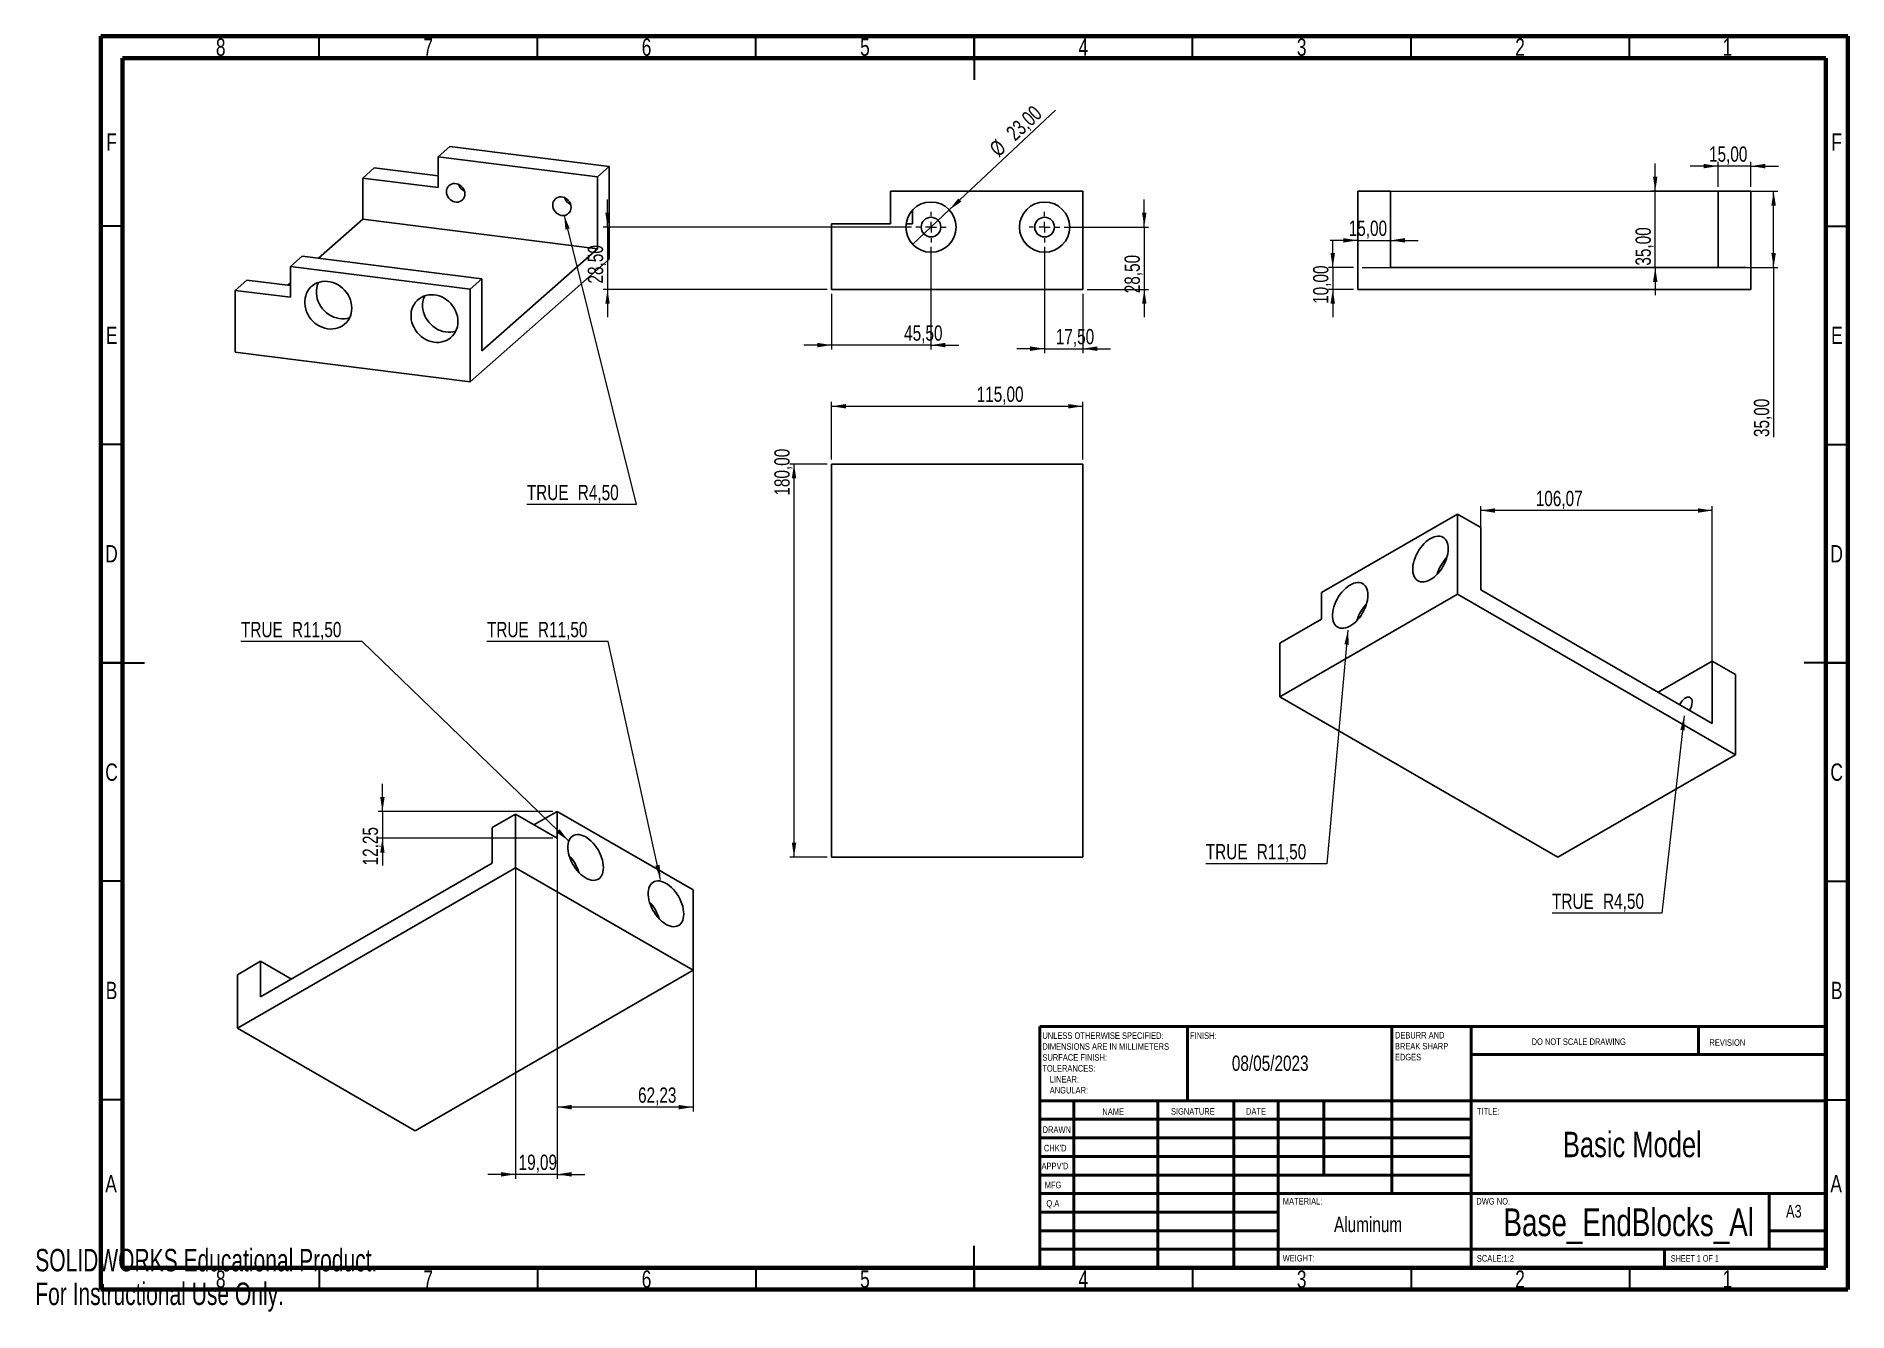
# Model space of a CAD drawing. Header units: millimetres. Extents: x 0 to 415, y 0 to 292.
import ezdxf

# ---------------------------------------------------------------- set-up
doc = ezdxf.new("R2010")
doc.units = ezdxf.units.MM
doc.styles.add('SLDTEXTSTYLE0', font='TXT', dxfattribs={"width": 0.75})
doc.styles.add('SLDTEXTSTYLE1', font='TXT', dxfattribs={"width": 0.686449})
doc.styles.add('SLDTEXTSTYLE2', font='TXT', dxfattribs={"width": 0.6875})
doc.styles.add('SLDTEXTSTYLE3', font='TXT', dxfattribs={"width": 0.7})
doc.dimstyles.new('SLDDIMSTYLE0', dxfattribs={"dimtxt": 3.5, "dimasz": 3.302, "dimexe": 0, "dimexo": 0.0625, "dimgap": 0.875, "dimtad": 0, "dimtih": 1, "dimtoh": 1, "dimlfac": 2, "dimrnd": 1e-09, "dimzin": 12, "dimdsep": 46, "dimtxsty": 'SLDTEXTSTYLE0', "dimsah": 1, "dimcen": 0, "dimadec": 0, "dimazin": 3, "dimtfac": 1, "dimtofl": 0, "dimtmove": 0, "dimatfit": 3, "dimfxl": 0, "dimfrac": 2, "dimtolj": 1, "dimtzin": 12, "dimarcsym": 0})
doc.dimstyles.new('SLDDIMSTYLE1', dxfattribs={"dimtxt": 3.5, "dimasz": 3.302, "dimexe": 0, "dimexo": 0.0625, "dimgap": 0.875, "dimtad": 1, "dimlfac": 2, "dimrnd": 1e-09, "dimzin": 12, "dimdsep": 46, "dimtxsty": 'SLDTEXTSTYLE0', "dimsah": 1, "dimcen": 0.09, "dimadec": 0, "dimazin": 3, "dimtfac": 1, "dimtmove": 0, "dimatfit": 0, "dimfxl": 0, "dimfrac": 2, "dimtolj": 1, "dimtzin": 12, "dimarcsym": 0})
doc.dimstyles.new('SLDDIMSTYLE2', dxfattribs={"dimtxt": 3.5, "dimasz": 3.302, "dimexe": 0, "dimexo": 0.0625, "dimgap": 0.875, "dimtad": 1, "dimlfac": 2, "dimrnd": 1e-09, "dimzin": 12, "dimdsep": 46, "dimtxsty": 'SLDTEXTSTYLE0', "dimblk1": 'NONE', "dimsah": 1, "dimcen": 0, "dimadec": 0, "dimazin": 3, "dimtfac": 1, "dimtmove": 0, "dimatfit": 3, "dimldrblk": 'NONE', "dimfxl": 0, "dimfrac": 2, "dimtolj": 1, "dimtzin": 12, "dimarcsym": 0})
doc.dimstyles.new('SLDDIMSTYLE3', dxfattribs={"dimtxt": 3.5, "dimasz": 3.302, "dimexe": 0, "dimexo": 0.0625, "dimgap": 0.875, "dimtad": 1, "dimlfac": 2, "dimrnd": 1e-09, "dimzin": 12, "dimdsep": 46, "dimtxsty": 'SLDTEXTSTYLE0', "dimsah": 1, "dimcen": 0.09, "dimadec": 0, "dimazin": 3, "dimtfac": 1, "dimtofl": 0, "dimtmove": 0, "dimatfit": 3, "dimfxl": 0, "dimfrac": 2, "dimtolj": 1, "dimtzin": 12, "dimarcsym": 0})

# ---------------------------------------------------------------- blocks, each defined once
blk = doc.blocks.new('_D')
at = {"color": 7, "linetype": 'Continuous', "lineweight": 0}
for p, q in [((121.1, 250.96), (137.58, 184.77)), ((137.58, 184.77), (112.55, 184.77))]:
    blk.add_line(p, q, dxfattribs=at)
at = {"color": 7, "linetype": 'Continuous', "lineweight": 18}
blk.add_solid([(121.1, 250.96), (121.38, 247.72), (122.37, 247.97)], dxfattribs=at)
at = {"color": 7, "linetype": 'Continuous', "lineweight": 18, "char_height": 3.5, "attachment_point": 1, "style": 'SLDTEXTSTYLE0'}
for s, insert in [('TRUE', (112.55, 189.28)), ('R4,50', (124.22, 189.28))]:
    blk.add_mtext(s, dxfattribs=dict(at, insert=insert))
blk = doc.blocks.new('_D_1')
at = {"color": 7, "linetype": 'Continuous', "lineweight": 0}
for p, q in [((205.09, 243.79), (205.09, 220.28)), ((182.34, 233.04), (182.34, 220.28)), ((182.34, 221.28), (175.99, 221.28)), ((205.09, 221.28), (182.34, 221.28)), ((205.09, 221.28), (211.44, 221.28))]:
    blk.add_line(p, q, dxfattribs=at)
at = {"color": 7, "linetype": 'Continuous', "lineweight": 18}
for points in [[(182.34, 221.28), (179.04, 221.79), (179.04, 220.77)], [(205.09, 221.28), (208.4, 220.77), (208.4, 221.79)]]:
    blk.add_solid(points, dxfattribs=at)
at = {"color": 7, "linetype": 'Continuous', "lineweight": 18, "insert": (198.94, 225.79), "char_height": 3.5, "attachment_point": 1, "style": 'SLDTEXTSTYLE0'}
blk.add_mtext('45,50', dxfattribs=at)
blk = doc.blocks.new('_D_2')
at = {"color": 7, "linetype": 'Continuous', "lineweight": 0}
for p, q in [((231.09, 243.79), (231.09, 219.46)), ((239.84, 233.04), (239.84, 219.46)), ((231.09, 220.46), (224.74, 220.46)), ((231.09, 220.46), (239.84, 220.46)), ((239.84, 220.46), (246.19, 220.46))]:
    blk.add_line(p, q, dxfattribs=at)
at = {"color": 7, "linetype": 'Continuous', "lineweight": 18}
for points in [[(231.09, 220.46), (227.79, 220.97), (227.79, 219.95)], [(239.84, 220.46), (243.15, 219.95), (243.15, 220.97)]]:
    blk.add_solid(points, dxfattribs=at)
at = {"color": 7, "linetype": 'Continuous', "lineweight": 18, "insert": (233.67, 224.97), "char_height": 3.5, "attachment_point": 1, "style": 'SLDTEXTSTYLE0'}
blk.add_mtext('17,50', dxfattribs=at)
blk = doc.blocks.new('_D_3')
at = {"color": 7, "linetype": 'Continuous', "lineweight": 0}
for p, q in [((131.03, 248.29), (131.03, 254.64)), ((200.59, 248.29), (130.03, 248.29)), ((131.03, 248.29), (131.03, 234.04)), ((181.34, 234.04), (130.03, 234.04)), ((131.03, 234.04), (131.03, 227.69))]:
    blk.add_line(p, q, dxfattribs=at)
at = {"color": 7, "linetype": 'Continuous', "lineweight": 18}
for points in [[(131.03, 248.29), (131.53, 251.59), (130.52, 251.59)], [(131.03, 234.04), (130.52, 230.74), (131.53, 230.74)]]:
    blk.add_solid(points, dxfattribs=at)
at = {"color": 7, "linetype": 'Continuous', "lineweight": 18, "insert": (126.51, 235.38), "char_height": 3.5, "attachment_point": 1, "rotation": 90, "style": 'SLDTEXTSTYLE0'}
blk.add_mtext('28,50', dxfattribs=at)
blk = doc.blocks.new('_D_4')
at = {"color": 7, "linetype": 'Continuous', "lineweight": 0}
for p, q in [((253.92, 248.29), (253.92, 254.64)), ((235.59, 248.29), (254.92, 248.29)), ((253.92, 248.29), (253.92, 234.04)), ((240.84, 234.04), (254.92, 234.04)), ((253.92, 234.04), (253.92, 227.69))]:
    blk.add_line(p, q, dxfattribs=at)
at = {"color": 7, "linetype": 'Continuous', "lineweight": 18}
for points in [[(253.92, 248.29), (254.43, 251.59), (253.42, 251.59)], [(253.92, 234.04), (253.42, 230.74), (254.43, 230.74)]]:
    blk.add_solid(points, dxfattribs=at)
at = {"color": 7, "linetype": 'Continuous', "lineweight": 18, "insert": (249.41, 233.15), "char_height": 3.5, "attachment_point": 1, "rotation": 90, "style": 'SLDTEXTSTYLE0'}
blk.add_mtext('28,50', dxfattribs=at)
blk = doc.blocks.new('_D_5')
at = {"color": 7, "linetype": 'Continuous', "lineweight": 0}
for q in [(233.57, 275.05), (200.9, 244.35)]:
    blk.add_line((209.28, 252.23), q, dxfattribs=at)
at = {"color": 7, "linetype": 'Continuous', "lineweight": 18}
blk.add_solid([(209.28, 252.23), (212.04, 254.12), (211.34, 254.86)], dxfattribs=at)
at = {"color": 7, "linetype": 'Continuous', "lineweight": 18, "char_height": 3.5, "attachment_point": 1, "rotation": 43.2283, "style": 'SLDTEXTSTYLE0'}
for s, insert in [('23,00', (221.97, 270.4)), ('%%c', (218.16, 266.75))]:
    blk.add_mtext(s, dxfattribs=dict(at, insert=insert))
blk = doc.blocks.new('_None')
blk = doc.blocks.new('SW_CENTERMARKSYMBOL_0')
at = {"color": 0, "linetype": 'Continuous', "lineweight": 18}
for p, q in [((-2.5, 0), (-3.5, 0)), ((0, 0), (-1.25, 0)), ((0, 2.5), (0, 3.5)), ((0, 0), (0, 1.25)), ((0, 0), (0, -1.25)), ((0, 0), (1.25, 0)), ((2.5, 0), (3.5, 0)), ((0, -2.5), (0, -3.5))]:
    blk.add_line(p, q, dxfattribs=at)
blk = doc.blocks.new('SW_CENTERMARKSYMBOL_1')
at = {"color": 0, "linetype": 'Continuous', "lineweight": 18}
for p, q in [((-2.5, 0), (-3.5, 0)), ((0, 0), (-1.25, 0)), ((0, 2.5), (0, 3.5)), ((0, 0), (0, 1.25)), ((0, 0), (0, -1.25)), ((0, 0), (1.25, 0)), ((2.5, 0), (3.5, 0)), ((0, -2.5), (0, -3.5))]:
    blk.add_line(p, q, dxfattribs=at)
blk = doc.blocks.new('_D_6')
at = {"color": 7, "linetype": 'Continuous', "lineweight": 0}
for p, q in [((181.34, 194.05), (172.73, 194.05)), ((173.73, 104.05), (173.73, 194.05)), ((181.34, 104.05), (172.73, 104.05))]:
    blk.add_line(p, q, dxfattribs=at)
at = {"color": 7, "linetype": 'Continuous', "lineweight": 18}
for points in [[(173.73, 194.05), (173.22, 190.74), (174.24, 190.74)], [(173.73, 104.05), (174.24, 107.35), (173.22, 107.35)]]:
    blk.add_solid(points, dxfattribs=at)
at = {"color": 7, "linetype": 'Continuous', "lineweight": 18, "insert": (169.22, 186.81), "char_height": 3.5, "attachment_point": 1, "rotation": 90, "style": 'SLDTEXTSTYLE0'}
blk.add_mtext('180,00', dxfattribs=at)
blk = doc.blocks.new('_D_7')
at = {"color": 7, "linetype": 'Continuous', "lineweight": 0}
for p, q in [((182.34, 195.05), (182.34, 208.27)), ((239.84, 195.05), (239.84, 208.27)), ((182.34, 207.27), (239.84, 207.27))]:
    blk.add_line(p, q, dxfattribs=at)
at = {"color": 7, "linetype": 'Continuous', "lineweight": 18}
for points in [[(182.34, 207.27), (185.65, 206.76), (185.65, 207.78)], [(239.84, 207.27), (236.54, 207.78), (236.54, 206.76)]]:
    blk.add_solid(points, dxfattribs=at)
at = {"color": 7, "linetype": 'Continuous', "lineweight": 18, "insert": (215.55, 211.78), "char_height": 3.5, "attachment_point": 1, "style": 'SLDTEXTSTYLE0'}
blk.add_mtext('115,00', dxfattribs=at)
blk = doc.blocks.new('_D_8')
at = {"color": 7, "linetype": 'Continuous', "lineweight": 0}
for p, q in [((370.92, 256.54), (370.92, 262.89)), ((391.8, 256.54), (369.92, 256.54)), ((370.92, 239.04), (370.92, 256.54)), ((391.8, 239.04), (369.92, 239.04)), ((370.92, 239.04), (370.92, 232.69))]:
    blk.add_line(p, q, dxfattribs=at)
at = {"color": 7, "linetype": 'Continuous', "lineweight": 18}
for points in [[(370.92, 256.54), (371.42, 259.84), (370.41, 259.84)], [(370.92, 239.04), (370.41, 235.74), (371.42, 235.74)]]:
    blk.add_solid(points, dxfattribs=at)
at = {"color": 7, "linetype": 'Continuous', "lineweight": 18, "insert": (366.4, 239.47), "char_height": 3.5, "attachment_point": 1, "rotation": 90, "style": 'SLDTEXTSTYLE0'}
blk.add_mtext('35,00', dxfattribs=at)
blk = doc.blocks.new('_D_9')
at = {"color": 7, "linetype": 'Continuous', "lineweight": 0}
for p, q in [((385.3, 262.26), (378.95, 262.26)), ((385.3, 257.54), (385.3, 263.26)), ((392.8, 262.26), (385.3, 262.26)), ((392.8, 257.54), (392.8, 263.26)), ((392.8, 262.26), (399.15, 262.26))]:
    blk.add_line(p, q, dxfattribs=at)
at = {"color": 7, "linetype": 'Continuous', "lineweight": 18}
for points in [[(385.3, 262.26), (382, 262.77), (382, 261.75)], [(392.8, 262.26), (396.1, 261.75), (396.1, 262.77)]]:
    blk.add_solid(points, dxfattribs=at)
at = {"color": 7, "linetype": 'Continuous', "lineweight": 18, "insert": (383.23, 266.77), "char_height": 3.5, "attachment_point": 1, "style": 'SLDTEXTSTYLE0'}
blk.add_mtext('15,00', dxfattribs=at)
blk = doc.blocks.new('_D_10')
at = {"color": 7, "linetype": 'Continuous', "lineweight": 0}
for p, q in [((297.08, 239.04), (297.08, 245.39)), ((301.8, 239.04), (296.08, 239.04)), ((297.08, 239.04), (297.08, 234.04)), ((301.8, 234.04), (296.08, 234.04)), ((297.08, 234.04), (297.08, 227.69))]:
    blk.add_line(p, q, dxfattribs=at)
at = {"color": 7, "linetype": 'Continuous', "lineweight": 18}
for points in [[(297.08, 239.04), (297.59, 242.34), (296.57, 242.34)], [(297.08, 234.04), (296.57, 230.74), (297.59, 230.74)]]:
    blk.add_solid(points, dxfattribs=at)
at = {"color": 7, "linetype": 'Continuous', "lineweight": 18, "insert": (292.57, 230.72), "char_height": 3.5, "attachment_point": 1, "rotation": 90, "style": 'SLDTEXTSTYLE0'}
blk.add_mtext('10,00', dxfattribs=at)
blk = doc.blocks.new('_D_11')
at = {"color": 7, "linetype": 'Continuous', "lineweight": 0}
for p, q in [((303.8, 256.54), (399.02, 256.54)), ((398.02, 239.04), (398.02, 256.54)), ((303.8, 239.04), (399.02, 239.04)), ((398.02, 239.04), (398.02, 200.22))]:
    blk.add_line(p, q, dxfattribs=at)
at = {"color": 7, "linetype": 'Continuous', "lineweight": 18}
for points in [[(398.02, 256.54), (397.51, 253.24), (398.53, 253.24)], [(398.02, 239.04), (398.53, 242.34), (397.51, 242.34)]]:
    blk.add_solid(points, dxfattribs=at)
at = {"color": 7, "linetype": 'Continuous', "lineweight": 18, "insert": (393.51, 200.22), "char_height": 3.5, "attachment_point": 1, "rotation": 90, "style": 'SLDTEXTSTYLE0'}
blk.add_mtext('35,00', dxfattribs=at)
blk = doc.blocks.new('_D_12')
at = {"color": 7, "linetype": 'Continuous', "lineweight": 0}
for p, q in [((302.8, 255.54), (302.8, 244.26)), ((310.3, 255.54), (310.3, 244.26)), ((302.8, 245.26), (296.45, 245.26)), ((302.8, 245.26), (310.3, 245.26)), ((310.3, 245.26), (316.65, 245.26))]:
    blk.add_line(p, q, dxfattribs=at)
at = {"color": 7, "linetype": 'Continuous', "lineweight": 18}
for points in [[(302.8, 245.26), (299.5, 245.77), (299.5, 244.75)], [(310.3, 245.26), (313.6, 244.75), (313.6, 245.77)]]:
    blk.add_solid(points, dxfattribs=at)
at = {"color": 7, "linetype": 'Continuous', "lineweight": 18, "insert": (300.73, 249.77), "char_height": 3.5, "attachment_point": 1, "style": 'SLDTEXTSTYLE0'}
blk.add_mtext('15,00', dxfattribs=at)
blk = doc.blocks.new('_D_13')
at = {"color": 7, "linetype": 'Continuous', "lineweight": 0}
for p, q in [((300.56, 156.01), (295.75, 102.52)), ((295.75, 102.52), (268.01, 102.52))]:
    blk.add_line(p, q, dxfattribs=at)
at = {"color": 7, "linetype": 'Continuous', "lineweight": 18}
blk.add_solid([(300.56, 156.01), (299.76, 152.77), (300.77, 152.68)], dxfattribs=at)
at = {"color": 7, "linetype": 'Continuous', "lineweight": 18, "char_height": 3.5, "attachment_point": 1, "style": 'SLDTEXTSTYLE0'}
for s, insert in [('TRUE', (268.01, 107.03)), ('R11,50', (279.69, 107.03))]:
    blk.add_mtext(s, dxfattribs=dict(at, insert=insert))
blk = doc.blocks.new('_D_14')
at = {"color": 7, "linetype": 'Continuous', "lineweight": 0}
for p, q in [((377.54, 136.39), (372.44, 91.18)), ((372.44, 91.18), (347.29, 91.18))]:
    blk.add_line(p, q, dxfattribs=at)
at = {"color": 7, "linetype": 'Continuous', "lineweight": 18}
blk.add_solid([(377.54, 136.39), (376.67, 133.16), (377.68, 133.05)], dxfattribs=at)
at = {"color": 7, "linetype": 'Continuous', "lineweight": 18, "char_height": 3.5, "attachment_point": 1, "style": 'SLDTEXTSTYLE0'}
for s, insert in [('TRUE', (347.29, 95.69)), ('R4,50', (358.97, 95.69))]:
    blk.add_mtext(s, dxfattribs=dict(at, insert=insert))
blk = doc.blocks.new('_D_15')
at = {"color": 7, "linetype": 'Continuous', "lineweight": 0}
for p, q in [((330.95, 166.25), (330.95, 184.4)), ((383.98, 183.4), (330.95, 183.4)), ((383.98, 135.63), (383.98, 184.4))]:
    blk.add_line(p, q, dxfattribs=at)
at = {"color": 7, "linetype": 'Continuous', "lineweight": 18}
for points in [[(330.95, 183.4), (334.25, 182.89), (334.25, 183.91)], [(383.98, 183.4), (380.68, 183.91), (380.68, 182.89)]]:
    blk.add_solid(points, dxfattribs=at)
at = {"color": 7, "linetype": 'Continuous', "lineweight": 18, "insert": (343.56, 187.91), "char_height": 3.5, "attachment_point": 1, "style": 'SLDTEXTSTYLE0'}
blk.add_mtext('106,07', dxfattribs=at)
blk = doc.blocks.new('_D_16')
at = {"color": 7, "linetype": 'Continuous', "lineweight": 0}
for p, q in [((74.83, 153.38), (47.1, 153.38)), ((122.08, 107.77), (74.83, 153.38))]:
    blk.add_line(p, q, dxfattribs=at)
at = {"color": 7, "linetype": 'Continuous', "lineweight": 18}
blk.add_solid([(122.08, 107.77), (120.06, 110.43), (119.35, 109.7)], dxfattribs=at)
at = {"color": 7, "linetype": 'Continuous', "lineweight": 18, "char_height": 3.5, "attachment_point": 1, "style": 'SLDTEXTSTYLE0'}
for s, insert in [('TRUE', (47.1, 157.89)), ('R11,50', (58.77, 157.89))]:
    blk.add_mtext(s, dxfattribs=dict(at, insert=insert))
blk = doc.blocks.new('_D_17')
at = {"color": 7, "linetype": 'Continuous', "lineweight": 0}
for p, q in [((131.15, 153.38), (103.42, 153.38)), ((143.17, 98.94), (131.15, 153.38))]:
    blk.add_line(p, q, dxfattribs=at)
at = {"color": 7, "linetype": 'Continuous', "lineweight": 18}
blk.add_solid([(143.17, 98.94), (142.96, 102.28), (141.97, 102.06)], dxfattribs=at)
at = {"color": 7, "linetype": 'Continuous', "lineweight": 18, "char_height": 3.5, "attachment_point": 1, "style": 'SLDTEXTSTYLE0'}
for s, insert in [('TRUE', (103.42, 157.89)), ('R11,50', (115.1, 157.89))]:
    blk.add_mtext(s, dxfattribs=dict(at, insert=insert))
blk = doc.blocks.new('_D_18')
at = {"color": 7, "linetype": 'Continuous', "lineweight": 0}
for p, q in [((109.94, 112.86), (109.94, 30.4)), ((119.48, 107.35), (119.48, 30.4)), ((109.94, 31.4), (103.59, 31.4)), ((119.48, 31.4), (109.94, 31.4)), ((119.48, 31.4), (125.83, 31.4))]:
    blk.add_line(p, q, dxfattribs=at)
at = {"color": 7, "linetype": 'Continuous', "lineweight": 18}
for points in [[(109.94, 31.4), (106.64, 31.91), (106.64, 30.89)], [(119.48, 31.4), (122.79, 30.89), (122.79, 31.91)]]:
    blk.add_solid(points, dxfattribs=at)
at = {"color": 7, "linetype": 'Continuous', "lineweight": 18, "insert": (110.67, 35.91), "char_height": 3.5, "attachment_point": 1, "style": 'SLDTEXTSTYLE0'}
blk.add_mtext('19,09', dxfattribs=at)
blk = doc.blocks.new('_D_19')
at = {"color": 7, "linetype": 'Continuous', "lineweight": 0}
for p, q in [((119.48, 113.47), (119.48, 45.79)), ((150.6, 95.51), (150.6, 45.79)), ((150.6, 46.79), (119.48, 46.79))]:
    blk.add_line(p, q, dxfattribs=at)
at = {"color": 7, "linetype": 'Continuous', "lineweight": 18}
for points in [[(119.48, 46.79), (122.79, 46.28), (122.79, 47.3)], [(150.6, 46.79), (147.3, 47.3), (147.3, 46.28)]]:
    blk.add_solid(points, dxfattribs=at)
at = {"color": 7, "linetype": 'Continuous', "lineweight": 18, "insert": (138.02, 51.3), "char_height": 3.5, "attachment_point": 1, "style": 'SLDTEXTSTYLE0'}
blk.add_mtext('62,23', dxfattribs=at)
blk = doc.blocks.new('_D_20')
at = {"color": 7, "linetype": 'Continuous', "lineweight": 0}
for p, q in [((79.49, 114.47), (79.49, 120.82)), ((118.48, 114.47), (78.49, 114.47)), ((79.49, 114.47), (79.49, 108.35)), ((118.48, 108.35), (78.49, 108.35)), ((79.49, 108.35), (79.49, 102.14))]:
    blk.add_line(p, q, dxfattribs=at)
at = {"color": 7, "linetype": 'Continuous', "lineweight": 18}
for points in [[(79.49, 114.47), (79.99, 117.78), (78.98, 117.78)], [(79.49, 108.35), (78.98, 105.05), (79.99, 105.05)]]:
    blk.add_solid(points, dxfattribs=at)
at = {"color": 7, "linetype": 'Continuous', "lineweight": 18, "insert": (74.97, 102.14), "char_height": 3.5, "attachment_point": 1, "rotation": 90, "style": 'SLDTEXTSTYLE0'}
blk.add_mtext('12,25', dxfattribs=at)

msp = doc.modelspace()

# ---------------------------------------------------------------- linework, layer by layer
at = {"color": 7, "linetype": 'Continuous', "lineweight": 70}
for p, q in [((15, 5), (15, 292)), ((15, 292), (415, 292)), ((415, 292), (415, 5)), ((20, 10), (20, 287)), ((20, 287), (410, 287)), ((410, 287), (410, 10)), ((410, 10), (20, 10)), ((415, 5), (15, 5))]:
    msp.add_line(p, q, dxfattribs=at)
at = {"color": 7, "linetype": 'Continuous', "lineweight": 35}
for p, q in [((65, 287), (65, 292)), ((115, 287), (115, 292)), ((165, 287), (165, 292)), ((215, 292), (215, 282)), ((215, 287), (215, 292)), ((265, 287), (265, 292)), ((315, 287), (315, 292)), ((365, 287), (365, 292)), ((20, 248.5), (15, 248.5)), ((410, 248.5), (415, 248.5)), ((20, 198.5), (15, 198.5)), ((410, 198.5), (415, 198.5)), ((15, 148.5), (25, 148.5)), ((20, 148.5), (15, 148.5)), ((415, 148.5), (405, 148.5)), ((410, 148.5), (415, 148.5)), ((20, 98.5), (15, 98.5)), ((410, 98.5), (415, 98.5)), ((20, 48.5), (15, 48.5)), ((410, 48.5), (415, 48.5)), ((215, 5), (215, 15)), ((65, 10), (65, 5)), ((115, 10), (115, 5)), ((165, 10), (165, 5)), ((215, 10), (215, 5)), ((265, 10), (265, 5)), ((315, 10), (315, 5)), ((365, 10), (365, 5))]:
    msp.add_line(p, q, dxfattribs=at)
at = {"color": 7, "linetype": 'Continuous', "lineweight": 25}
for p, q in [((92.2755, 264.4204), (94.9272, 266.7589)), ((131.4083, 262.1627), (94.9272, 266.7589)), ((77.622, 261.8681), (74.9704, 259.5295)), ((92.2755, 260.0219), (77.622, 261.8681)), ((128.7567, 259.8242), (92.2755, 264.4204)), ((92.2755, 257.3493), (92.2755, 264.4204)), ((128.7567, 259.8242), (131.4083, 262.1627)), ((131.4083, 240.9495), (131.4083, 262.1627)), ((74.9704, 259.5295), (92.2755, 257.3493)), ((74.9704, 259.5295), (74.9704, 250.1014)), ((128.7567, 243.325), (128.7567, 259.8242)), ((195.8436, 256.5377), (195.8436, 249.0377)), ((239.8436, 256.5377), (195.8436, 256.5377)), ((239.8436, 234.0377), (239.8436, 256.5377)), ((302.7994, 234.0377), (302.7994, 256.5377)), ((310.2994, 256.5377), (302.7994, 256.5377)), ((310.2994, 239.0377), (310.2994, 256.5377)), ((385.2994, 239.0377), (385.2994, 256.5377)), ((385.2994, 256.5377), (392.7994, 256.5377)), ((392.7994, 234.0377), (392.7994, 256.5377)), ((64.8236, 241.1529), (74.9704, 250.1014)), ((74.9704, 250.1014), (128.7567, 243.325)), ((195.8436, 249.0377), (182.3436, 249.0377)), ((182.3436, 234.0377), (182.3436, 249.0377)), ((199.3928, 249.0377), (200.8436, 249.0377)), ((200.8436, 249.0377), (200.8436, 252.1607)), ((58.4303, 239.2857), (61.0819, 241.6243)), ((102.2402, 236.4388), (61.0819, 241.6243)), ((131.4083, 240.9495), (99.5885, 212.8871)), ((128.7567, 243.325), (102.2402, 219.9396)), ((99.5885, 234.1003), (58.4303, 239.2857)), ((58.4303, 239.2857), (58.4303, 232.2147)), ((102.2402, 236.4388), (99.5885, 234.1003)), ((102.2402, 219.9396), (102.2402, 236.4388)), ((385.2994, 239.0377), (310.2994, 239.0377)), ((45.8022, 233.8056), (48.4539, 236.1442)), ((45.8022, 219.6635), (45.8022, 233.8056)), ((58.4303, 232.2147), (45.8022, 233.8056)), ((58.4303, 234.8873), (48.4539, 236.1442)), ((57.808, 234.9657), (58.4303, 235.5145)), ((99.5885, 212.8871), (99.5885, 234.1003)), ((239.8436, 234.0377), (182.3436, 234.0377)), ((392.7994, 234.0377), (302.7994, 234.0377)), ((99.5885, 212.8871), (45.8022, 219.6635)), ((239.8436, 194.0468), (182.3436, 194.0468)), ((182.3436, 194.0468), (182.3436, 104.0468)), ((239.8436, 104.0468), (239.8436, 194.0468)), ((325.6459, 182.5963), (294.5332, 164.6353)), ((325.6459, 164.2241), (325.6459, 182.5963)), ((330.9492, 179.5348), (325.6459, 182.5963)), ((330.9492, 165.2453), (330.9492, 179.5348)), ((325.6459, 164.2241), (284.9872, 140.7524)), ((294.5332, 164.6353), (294.5332, 158.5113)), ((389.2855, 127.4858), (325.6459, 164.2241)), ((383.9822, 134.63), (330.9492, 165.2453)), ((294.5332, 158.5113), (284.9872, 153.0005)), ((284.9872, 140.7524), (284.9872, 153.0005)), ((383.9822, 148.9195), (371.6058, 141.7747)), ((383.9822, 134.63), (383.9822, 148.9195)), ((383.9822, 148.9195), (389.2855, 145.8579)), ((389.2855, 127.4858), (389.2855, 145.8579)), ((284.9872, 140.7524), (348.6269, 104.014)), ((348.6269, 104.014), (389.2855, 127.4858)), ((109.9386, 113.861), (104.6353, 110.7995)), ((109.9386, 101.6129), (109.9386, 113.861)), ((119.4845, 108.3503), (109.9386, 113.861)), ((119.4845, 114.4743), (114.1812, 111.4128)), ((150.5972, 96.5133), (119.4845, 114.4743)), ((119.4845, 114.4743), (119.4845, 108.3503)), ((104.6353, 110.7995), (104.6353, 102.6341)), ((114.1812, 111.4128), (114.1812, 111.4118)), ((182.3436, 104.0468), (239.8436, 104.0468)), ((109.9386, 101.6129), (46.299, 64.8745)), ((104.6353, 102.6341), (51.6023, 72.0188)), ((150.5972, 78.1412), (109.9386, 101.6129)), ((150.5972, 78.1412), (150.5972, 96.5133)), ((46.299, 77.1226), (51.6023, 80.1842)), ((51.6023, 80.1842), (51.6023, 72.0188)), ((51.6023, 80.1842), (58.6745, 76.1015)), ((46.299, 77.1226), (46.299, 64.8745)), ((86.9576, 41.4028), (150.5972, 78.1412)), ((46.299, 64.8745), (86.9576, 41.4028))]:
    msp.add_line(p, q, dxfattribs=at)
at = {"color": 7, "linetype": 'Continuous', "lineweight": 50}
for p, q in [((230, 65.25), (410, 65.25)), ((230, 65.25), (230, 10)), ((263.8, 48.25), (263.8, 65.25)), ((310.6, 65.25), (310.6, 27)), ((328.8, 65.25), (328.8, 10)), ((380.8, 58.875), (380.8, 65.25)), ((410, 58.875), (328.8, 58.875)), ((410, 48.25), (230, 48.25)), ((237.8, 48.25), (237.8, 10)), ((256.991, 48.25), (256.991, 10)), ((274.3989, 48.25), (274.3989, 10)), ((284.6, 10), (284.6, 48.25)), ((295, 31.25), (295, 48.25)), ((328.8, 44), (230, 44)), ((328.8, 39.75), (230, 39.75)), ((328.8, 35.5), (230, 35.5)), ((328.8, 31.25), (230, 31.25)), ((284.6, 27), (230, 27)), ((284.6, 27), (410, 27)), ((397, 14.25), (397, 27)), ((284.6, 22.7499), (230, 22.7499)), ((284.6, 18.5), (230, 18.5)), ((410, 18.5), (397, 18.5)), ((230, 14.25), (410, 14.25)), ((373, 10), (373, 14.25))]:
    msp.add_line(p, q, dxfattribs=at)
at = {"color": 7, "linetype": 'Continuous', "lineweight": 25, "flags": 128}
for points in [[(98.3557, 255.8762), (98.3199, 256.2705), (98.2136, 256.6604), (98.0405, 257.0326), (97.8064, 257.3745), (97.5194, 257.6744), (97.1892, 257.9221), (96.827, 258.1091), (96.4452, 258.2291), (96.0568, 258.2781), (95.6751, 258.2542), (95.3129, 258.1584), (94.9827, 257.994), (94.6957, 257.7664), (94.4616, 257.4835), (94.2885, 257.1549), (94.1822, 256.7918), (94.1464, 256.4065), (94.1822, 256.0122), (94.2885, 255.6223), (94.4616, 255.25), (94.6957, 254.9082), (94.9827, 254.6083), (95.3129, 254.3606), (95.6751, 254.1735), (96.0568, 254.0535), (96.4452, 254.0046), (96.827, 254.0284), (97.1892, 254.1242), (97.5194, 254.2887), (97.8064, 254.5162), (98.0405, 254.7991), (98.2136, 255.1277), (98.3199, 255.4909), (98.3557, 255.8762)], [(122.6765, 252.812), (122.6407, 253.2063), (122.5344, 253.5962), (122.3612, 253.9685), (122.1272, 254.3104), (121.8402, 254.6102), (121.5099, 254.8579), (121.1478, 255.045), (120.766, 255.165), (120.3776, 255.2139), (119.9958, 255.1901), (119.6337, 255.0943), (119.3035, 254.9298), (119.0164, 254.7023), (118.7824, 254.4194), (118.6093, 254.0908), (118.503, 253.7276), (118.4671, 253.3424), (118.503, 252.948), (118.6093, 252.5581), (118.7824, 252.1859), (119.0164, 251.844), (119.3035, 251.5441), (119.6337, 251.2965), (119.9958, 251.1094), (120.3776, 250.9894), (120.766, 250.9405), (121.1478, 250.9643), (121.5099, 251.0601), (121.8402, 251.2245), (122.1272, 251.4521), (122.3612, 251.735), (122.5344, 252.0636), (122.6407, 252.4267), (122.6765, 252.812)], [(72.4615, 229.7398), (72.4265, 230.3622), (72.3217, 230.9853), (72.1487, 231.601), (71.9097, 232.2012), (71.6077, 232.7782), (71.2467, 233.3245), (70.8315, 233.8328), (70.3673, 234.2966), (69.8604, 234.7099), (69.3172, 235.0672), (68.745, 235.3638), (68.151, 235.596), (67.5432, 235.7607), (66.9293, 235.8557), (66.3174, 235.8798), (65.7155, 235.8327), (65.1315, 235.7151), (64.5729, 235.5283), (64.0469, 235.2749), (63.5606, 234.9582), (63.1202, 234.5823), (62.7315, 234.1521), (62.3995, 233.6732), (62.1285, 233.1519), (61.9221, 232.5949), (61.783, 232.0096), (61.713, 231.4034), (61.713, 230.7845), (61.783, 230.1607), (61.9221, 229.5403), (62.1285, 228.9313), (62.3995, 228.3417), (62.7315, 227.7792), (63.1202, 227.251), (63.5606, 226.7642), (64.0469, 226.3249), (64.5729, 225.939), (65.1315, 225.6115), (65.7155, 225.3466), (66.3174, 225.1479), (66.9293, 225.0178), (67.5432, 224.9582), (68.151, 224.9697), (68.745, 225.0522), (69.3172, 225.2047), (69.8604, 225.4251), (70.3673, 225.7106), (70.8315, 226.0575), (71.2467, 226.4612), (71.6077, 226.9165), (71.9097, 227.4174), (72.1487, 227.9574), (72.3217, 228.5295), (72.4265, 229.1262), (72.4615, 229.7398)], [(64.844, 235.6287), (64.7801, 235.4904), (64.5738, 234.9335), (64.4347, 234.3481), (64.3647, 233.742), (64.3647, 233.123), (64.4347, 232.4993), (64.5738, 231.8788), (64.7801, 231.2699), (65.0511, 230.6803), (65.3831, 230.1177), (65.7719, 229.5896), (66.2123, 229.1027), (66.6986, 228.6634), (67.2245, 228.2775), (67.7831, 227.95), (68.3672, 227.6852), (68.9691, 227.4864), (69.5809, 227.3564), (70.1948, 227.2967), (70.8027, 227.3082), (71.3966, 227.3907), (71.9689, 227.5432), (71.9734, 227.5447)], [(96.7823, 226.6757), (96.7472, 227.298), (96.6425, 227.9211), (96.4695, 228.5368), (96.2304, 229.1371), (95.9284, 229.7141), (95.5675, 230.2604), (95.1522, 230.7687), (94.6881, 231.2325), (94.1812, 231.6458), (93.638, 232.003), (93.0657, 232.2997), (92.4718, 232.5319), (91.8639, 232.6966), (91.2501, 232.7916), (90.6382, 232.8157), (90.0363, 232.7686), (89.4522, 232.6509), (88.8936, 232.4642), (88.3677, 232.2108), (87.8814, 231.8941), (87.441, 231.5182), (87.0523, 231.088), (86.7202, 230.6091), (86.4493, 230.0878), (86.2429, 229.5308), (86.1038, 228.9454), (86.0338, 228.3393), (86.0338, 227.7203), (86.1038, 227.0966), (86.2429, 226.4762), (86.4493, 225.8672), (86.7202, 225.2776), (87.0523, 224.715), (87.441, 224.1869), (87.8814, 223.7), (88.3677, 223.2608), (88.8936, 222.8749), (89.4522, 222.5474), (90.0363, 222.2825), (90.6382, 222.0838), (91.2501, 221.9537), (91.8639, 221.894), (92.4718, 221.9055), (93.0657, 221.9881), (93.638, 222.1405), (94.1812, 222.361), (94.6881, 222.6465), (95.1522, 222.9933), (95.5675, 223.397), (95.9284, 223.8523), (96.2304, 224.3533), (96.4695, 224.8933), (96.6425, 225.4654), (96.7472, 226.0621), (96.7823, 226.6757)], [(89.1648, 232.5645), (89.1009, 232.4263), (88.8945, 231.8693), (88.7554, 231.284), (88.6854, 230.6779), (88.6854, 230.0589), (88.7554, 229.4351), (88.8945, 228.8147), (89.1009, 228.2057), (89.3719, 227.6161), (89.7039, 227.0536), (90.0926, 226.5254), (90.5331, 226.0386), (91.0194, 225.5993), (91.5453, 225.2134), (92.1039, 224.8859), (92.688, 224.621), (93.2898, 224.4223), (93.9017, 224.2922), (94.5156, 224.2326), (95.1235, 224.2441), (95.7174, 224.3266), (96.2897, 224.4791), (96.2942, 224.4806)], [(323.5246, 174.6352), (323.4981, 175.1551), (323.4189, 175.6377), (323.2881, 176.0765), (323.1074, 176.466), (322.8791, 176.801), (322.6063, 177.0772), (322.2924, 177.2909), (321.9415, 177.4394), (321.5583, 177.5208), (321.1477, 177.5339), (320.7151, 177.4787), (320.2661, 177.3558), (319.8066, 177.1668), (319.3426, 176.9142), (318.8801, 176.6013), (318.4251, 176.2322), (317.9836, 175.8117), (317.5613, 175.3452), (317.1638, 174.8389), (316.7961, 174.2993), (316.4632, 173.7335), (316.1693, 173.1489), (315.9184, 172.553), (315.7135, 171.9537), (315.5575, 171.3587), (315.4524, 170.7759), (315.3995, 170.2128), (315.3995, 169.6767), (315.4524, 169.1746), (315.5575, 168.7132), (315.7135, 168.2984), (315.9184, 167.9355), (316.1693, 167.6294), (316.4632, 167.3841), (316.7961, 167.2027), (317.1638, 167.0875), (317.5613, 167.0402), (317.9836, 167.0613), (318.4251, 167.1505), (318.8801, 167.3067), (319.3426, 167.5278), (319.8066, 167.811), (320.2661, 168.1526), (320.7151, 168.5481), (321.1477, 168.9923), (321.5583, 169.4795), (321.9415, 170.0033), (322.2924, 170.5569), (322.6063, 171.133), (322.8791, 171.7243), (323.1074, 172.3228), (323.2881, 172.9209), (323.4189, 173.5108), (323.4981, 174.0847), (323.5246, 174.6352)], [(305.1398, 164.0219), (305.1133, 164.5418), (305.0341, 165.0244), (304.9033, 165.4632), (304.7226, 165.8527), (304.4943, 166.1877), (304.2215, 166.4639), (303.9076, 166.6776), (303.5567, 166.8261), (303.1735, 166.9075), (302.7629, 166.9206), (302.3303, 166.8654), (301.8814, 166.7425), (301.4219, 166.5535), (300.9578, 166.3009), (300.4953, 165.988), (300.0403, 165.6189), (299.5988, 165.1984), (299.1765, 164.7319), (298.779, 164.2256), (298.4114, 163.686), (298.0784, 163.1202), (297.7846, 162.5356), (297.5336, 161.9397), (297.3288, 161.3404), (297.1728, 160.7454), (297.0676, 160.1626), (297.0147, 159.5995), (297.0147, 159.0634), (297.0676, 158.5613), (297.1728, 158.0999), (297.3288, 157.6851), (297.5336, 157.3222), (297.7846, 157.0161), (298.0784, 156.7708), (298.4114, 156.5894), (298.779, 156.4742), (299.1765, 156.4269), (299.5988, 156.448), (300.0403, 156.5372), (300.4953, 156.6934), (300.9578, 156.9145), (301.4219, 157.1977), (301.8814, 157.5393), (302.3303, 157.9348), (302.7629, 158.379), (303.1735, 158.8662), (303.5567, 159.39), (303.9076, 159.9436), (304.2215, 160.5197), (304.4943, 161.111), (304.7226, 161.7095), (304.9033, 162.3076), (305.0341, 162.8975), (305.1133, 163.4714), (305.1398, 164.0219)], [(379.386, 139.5297), (379.3589, 139.8516), (379.2786, 140.1313), (379.1477, 140.3593), (378.9708, 140.5277), (378.7538, 140.6309), (378.5042, 140.6652), (378.2304, 140.6297), (377.9418, 140.5254), (377.6482, 140.3559), (377.3596, 140.127), (377.0858, 139.8464), (376.8362, 139.5239), (376.6193, 139.1702), (376.5067, 138.9455)], [(130.0911, 101.6148), (130.0646, 102.1653), (129.9855, 102.7392), (129.8547, 103.3291), (129.674, 103.9272), (129.4457, 104.5258), (129.1728, 105.117), (128.8589, 105.6931), (128.5081, 106.2467), (128.1249, 106.7705), (127.7143, 107.2577), (127.2817, 107.702), (126.8327, 108.0974), (126.3732, 108.439), (125.9091, 108.7222), (125.4466, 108.9433), (124.9916, 109.0995), (124.5501, 109.1887), (124.1278, 109.2098), (123.7303, 109.1625), (123.3627, 109.0474), (123.0298, 108.8659), (122.7359, 108.6206), (122.4849, 108.3145), (122.2801, 107.9517), (122.1241, 107.5368), (122.0189, 107.0754), (121.966, 106.5733), (121.966, 106.0373), (122.0189, 105.4741), (122.1241, 104.8913), (122.2801, 104.2963), (122.4849, 103.697), (122.7359, 103.1012), (123.0298, 102.5165), (123.3627, 101.9507), (123.7303, 101.4111), (124.1278, 100.9048), (124.5501, 100.4383), (124.9916, 100.0178), (125.4466, 99.6487), (125.9091, 99.3358), (126.3732, 99.0832), (126.8327, 98.8942), (127.2817, 98.7713), (127.7143, 98.7161), (128.1249, 98.7292), (128.5081, 98.8106), (128.8589, 98.9591), (129.1728, 99.1729), (129.4457, 99.449), (129.674, 99.784), (129.8547, 100.1735), (129.9855, 100.6124), (130.0646, 101.0949), (130.0911, 101.6148)], [(148.4759, 91.0015), (148.4494, 91.552), (148.3702, 92.1259), (148.2394, 92.7158), (148.0587, 93.3139), (147.8304, 93.9125), (147.5576, 94.5037), (147.2437, 95.0798), (146.8928, 95.6334), (146.5096, 96.1572), (146.099, 96.6444), (145.6664, 97.0887), (145.2175, 97.4841), (144.758, 97.8257), (144.2939, 98.1089), (143.8314, 98.33), (143.3764, 98.4862), (142.9349, 98.5754), (142.5126, 98.5965), (142.1151, 98.5492), (141.7475, 98.4341), (141.4145, 98.2526), (141.1207, 98.0073), (140.8697, 97.7012), (140.6649, 97.3384), (140.5089, 96.9235), (140.4037, 96.4621), (140.3508, 95.96), (140.3508, 95.424), (140.4037, 94.8608), (140.5089, 94.278), (140.6649, 93.683), (140.8697, 93.0837), (141.1207, 92.4878), (141.4145, 91.9032), (141.7475, 91.3374), (142.1151, 90.7978), (142.5126, 90.2915), (142.9349, 89.825), (143.3764, 89.4045), (143.8314, 89.0354), (144.2939, 88.7225), (144.758, 88.4699), (145.2175, 88.2809), (145.6664, 88.158), (146.099, 88.1028), (146.5096, 88.1159), (146.8928, 88.1973), (147.2437, 88.3458), (147.5576, 88.5596), (147.8304, 88.8357), (148.0587, 89.1707), (148.2394, 89.5602), (148.3702, 89.9991), (148.4494, 90.4816), (148.4759, 91.0015)]]:
    msp.add_lwpolyline(points, dxfattribs=at)
at = {"color": 7, "linetype": 'Continuous', "lineweight": 25}
for centre, radius in [((205.0936, 248.2877), 5.75), ((231.0936, 248.2877), 5.75), ((205.0936, 248.2877), 2.25), ((231.0936, 248.2877), 2.25)]:
    msp.add_circle(centre, radius, dxfattribs=at)
for centre, radius, start, end in [((99.2949, 258.8258), 2.5084, 197.364135, 245.455109), ((123.6157, 255.7616), 2.5084, 197.364135, 245.455109), ((330.2356, 166.0667), 9.6418, 136.672199, 163.333177), ((311.8508, 155.4534), 9.6418, 136.672199, 163.333177), ((375.9762, 139.6809), 3.4131, 323.751083, 357.4606), ((115.2461, 97.7393), 9.6443, 16.670446, 43.324178), ((133.6308, 87.126), 9.6443, 16.670446, 43.324178)]:
    msp.add_arc(centre, radius, start, end, dxfattribs=at)

# ---------------------------------------------------------------- block references
at = {"color": 7, "linetype": 'Continuous', "lineweight": 0}
for name, p in [('SW_CENTERMARKSYMBOL_1', (205.0936, 248.2877)), ('SW_CENTERMARKSYMBOL_0', (231.0936, 248.2877))]:
    msp.add_blockref(name, p, dxfattribs=at)

# ---------------------------------------------------------------- texts
for s, insert, char_height, attachment_point, style in [('8', (42.46, 291.4832), 3.9687, 2, 'SLDTEXTSTYLE0'), ('7', (89.96, 291.4832), 3.9687, 2, 'SLDTEXTSTYLE0'), ('6', (139.96, 291.4832), 3.9687, 2, 'SLDTEXTSTYLE0'), ('5', (189.96, 291.4832), 3.9687, 2, 'SLDTEXTSTYLE0'), ('4', (239.96, 291.4832), 3.9687, 2, 'SLDTEXTSTYLE0'), ('3', (289.96, 291.4832), 3.9687, 2, 'SLDTEXTSTYLE0'), ('2', (339.96, 291.4832), 3.9687, 2, 'SLDTEXTSTYLE0'), ('1', (387.46, 291.4832), 3.9687, 2, 'SLDTEXTSTYLE0'), ('F', (17.4577, 269.7332), 3.9687, 2, 'SLDTEXTSTYLE0'), ('F', (412.4577, 269.7332), 3.9687, 2, 'SLDTEXTSTYLE0'), ('E', (17.5078, 225.4832), 3.9687, 2, 'SLDTEXTSTYLE0'), ('E', (412.5078, 225.4832), 3.9687, 2, 'SLDTEXTSTYLE0'), ('D', (17.4527, 175.4832), 3.9687, 2, 'SLDTEXTSTYLE0'), ('D', (412.4527, 175.4832), 3.9687, 2, 'SLDTEXTSTYLE0'), ('C', (17.4587, 125.4832), 3.9687, 2, 'SLDTEXTSTYLE0'), ('C', (412.4587, 125.4832), 3.9687, 2, 'SLDTEXTSTYLE0'), ('B', (17.4706, 75.4832), 3.9687, 2, 'SLDTEXTSTYLE0'), ('B', (412.4706, 75.4832), 3.9687, 2, 'SLDTEXTSTYLE0'), ('UNLESS OTHERWISE SPECIFIED:', (230.5937, 63.921), 1.5, 1, 'SLDTEXTSTYLE0'), ('FINISH:', (264.3713, 63.9193), 1.5, 1, 'SLDTEXTSTYLE0'), ('DEBURR AND', (311.3092, 64.0031), 1.5, 1, 'SLDTEXTSTYLE0'), ('DO NOT SCALE DRAWING', (342.6146, 62.533), 1.5, 1, 'SLDTEXTSTYLE0'), ('REVISION', (383.3276, 62.3349), 1.5, 1, 'SLDTEXTSTYLE0'), ('SURFACE FINISH:', (230.5937, 58.921), 1.5, 1, 'SLDTEXTSTYLE0'), ('DIMENSIONS ARE IN MILLIMETERS', (230.5937, 61.421), 1.5, 1, 'SLDTEXTSTYLE0'), ('08/05/2023', (273.974, 58.5883), 3.5, 1, 'SLDTEXTSTYLE0'), ('BREAK SHARP', (311.3092, 61.5031), 1.5, 1, 'SLDTEXTSTYLE0'), ('EDGES', (311.3092, 59.0031), 1.5, 1, 'SLDTEXTSTYLE0'), ('TOLERANCES:', (230.5937, 56.421), 1.5, 1, 'SLDTEXTSTYLE0'), ('ANGULAR:', (232.2812, 51.421), 1.5, 1, 'SLDTEXTSTYLE0'), ('LINEAR:', (232.2812, 53.921), 1.5, 1, 'SLDTEXTSTYLE0'), ('NAME', (244.3222, 46.5015), 1.5, 1, 'SLDTEXTSTYLE0'), ('SIGNATURE', (260.0336, 46.5618), 1.5, 1, 'SLDTEXTSTYLE0'), ('DATE', (277.2147, 46.5762), 1.5, 1, 'SLDTEXTSTYLE0'), ('TITLE:', (330.0902, 46.5762), 1.5, 1, 'SLDTEXTSTYLE0'), ('DRAWN', (230.6434, 42.3848), 1.5, 1, 'SLDTEXTSTYLE1'), ("CHK'D", (230.9392, 38.1619), 1.5, 1, 'SLDTEXTSTYLE0'), ('Basic Model', (349.7736, 41.1558), 5.820833, 1, 'SLDTEXTSTYLE0'), ("APPV'D", (230.4017, 34.0659), 1.5, 1, 'SLDTEXTSTYLE0'), ('A', (17.3397, 31.2332), 3.9687, 2, 'SLDTEXTSTYLE0'), ('MFG', (231.124, 29.7158), 1.5, 1, 'SLDTEXTSTYLE0'), ('A', (412.3397, 31.2332), 3.9687, 2, 'SLDTEXTSTYLE0'), ('Q.A', (231.509, 25.5047), 1.5, 1, 'SLDTEXTSTYLE0'), ('MATERIAL:', (285.6459, 25.9861), 1.5, 1, 'SLDTEXTSTYLE0'), ('DWG NO.', (329.953, 25.9861), 1.5, 1, 'SLDTEXTSTYLE0'), ('Aluminum', (297.362, 21.6747), 3.5, 1, 'SLDTEXTSTYLE0'), ('Base_EndBlocks_Al', (364.8427, 23.6069), 6.35, 2, 'SLDTEXTSTYLE0'), ('A3', (400.8712, 24.4064), 2.91042, 1, 'SLDTEXTSTYLE0'), ('WEIGHT:', (285.6178, 12.9493), 1.4986, 1, 'SLDTEXTSTYLE0'), ('SCALE:1:2', (330.074, 12.9001), 1.5, 1, 'SLDTEXTSTYLE0'), ('SHEET 1 OF 1', (374.4783, 12.9001), 1.5, 1, 'SLDTEXTSTYLE2'), ('8', (42.46, 9.3929), 3.9687, 2, 'SLDTEXTSTYLE0'), ('7', (89.96, 9.3929), 3.9687, 2, 'SLDTEXTSTYLE0'), ('6', (139.96, 9.3929), 3.9687, 2, 'SLDTEXTSTYLE0'), ('5', (189.96, 9.3929), 3.9687, 2, 'SLDTEXTSTYLE0'), ('4', (239.96, 9.3929), 3.9687, 2, 'SLDTEXTSTYLE0'), ('3', (289.96, 9.3929), 3.9687, 2, 'SLDTEXTSTYLE0'), ('2', (339.96, 9.3929), 3.9687, 2, 'SLDTEXTSTYLE0'), ('1', (387.46, 9.3929), 3.9687, 2, 'SLDTEXTSTYLE0')]:
    msp.add_mtext(s, dxfattribs=dict(at, insert=insert, char_height=char_height, attachment_point=attachment_point, style=style))
at = {"color": 7, "linetype": 'Continuous', "char_height": 5.1381, "attachment_point": 1, "style": 'SLDTEXTSTYLE3'}
for s, insert in [('SOLIDWORKS Educational Product.', (0, 14.3305)), ('For Instructional Use Only.', (0, 6.6234))]:
    msp.add_mtext(s, dxfattribs=dict(at, insert=insert))

# ---------------------------------------------------------------- dimensions: what is measured, and where the dimension line sits
at = {"color": 7, "linetype": 'Continuous', "lineweight": 18}
dim = msp.add_diameter_dim_2p(p1=(200.904, 244.3495), p2=(209.2833, 252.2259), dimstyle='SLDDIMSTYLE2', dxfattribs=at)
dim.commit()
dim.dimension.update_dxf_attribs({"geometry": '_D_5', "text_midpoint": (227.4983, 269.3479), "dimtype": 163})
for base, p1, p2, dimstyle, picture, middle in [((385.2994, 265.0377), (392.7994, 256.5377), (385.2994, 256.5377), 'SLDDIMSTYLE1', '_D_9', (389.0494, 265.0377)), ((310.2994, 248.0377), (302.7994, 256.5377), (310.2994, 256.5377), 'SLDDIMSTYLE1', '_D_12', (306.5494, 248.0377)), ((182.3436, 224.0582), (205.0936, 248.2877), (182.3436, 234.0377), 'SLDDIMSTYLE1', '_D_1', (204.7634, 224.0582)), ((239.8436, 223.2351), (231.0936, 248.2877), (239.8436, 234.0377), 'SLDDIMSTYLE1', '_D_2', (239.4862, 223.2351)), ((239.8436, 210.0468), (182.3436, 194.0468), (239.8436, 194.0468), 'SLDDIMSTYLE3', '_D_7', (222.6569, 210.0468)), ((330.9492, 183.3981), (383.9822, 134.63), (330.9492, 165.2453), 'SLDDIMSTYLE3', '_D_15', (350.6718, 183.3981)), ((109.9386, 31.4028), (119.4845, 108.3503), (109.9386, 113.861), 'SLDDIMSTYLE1', '_D_18', (116.4932, 31.4028))]:
    dim = msp.add_linear_dim(base=base, p1=p1, p2=p2, dimstyle=dimstyle, dxfattribs=at)
    dim.commit()
    dim.dimension.update_dxf_attribs({"geometry": picture, "text_midpoint": middle, "dimtype": 160})
for base, p1, p2, angle, dimstyle, picture, middle in [((368.1383, 256.5377), (392.7994, 239.0377), (392.7994, 256.5377), 90, 'SLDDIMSTYLE1', '_D_8', (368.1383, 245.286)), ((128.2469, 234.0377), (205.0936, 248.2877), (182.3436, 234.0377), 90, 'SLDDIMSTYLE1', '_D_3', (128.2469, 241.2022)), ((251.1468, 234.0377), (231.0936, 248.2877), (239.8436, 234.0377), 90, 'SLDDIMSTYLE1', '_D_4', (251.1468, 238.9695)), ((395.2421, 256.5377), (302.7994, 239.0377), (302.7994, 256.5377), 90, 'SLDDIMSTYLE3', '_D_11', (395.2421, 206.0377)), ((294.2994, 234.0377), (302.7994, 239.0377), (302.7994, 234.0377), 90, 'SLDDIMSTYLE1', '_D_10', (294.2994, 236.5377)), ((170.9541, 194.0468), (182.3436, 104.0468), (182.3436, 194.0468), 90, 'SLDDIMSTYLE3', '_D_6', (170.9541, 193.922)), ((79.4865, 108.3503), (119.4845, 114.4743), (119.4845, 108.3503), 90, 'SLDDIMSTYLE1', '_D_20', (79.4865, 107.959)), ((119.4845, 46.7909), (150.5972, 96.5133), (119.4845, 114.4743), 0, 'SLDDIMSTYLE3', '_D_19', (143.8344, 46.7909))]:
    dim = msp.add_linear_dim(base=base, p1=p1, p2=p2, angle=angle, dimstyle=dimstyle, dxfattribs=at)
    dim.commit()
    dim.dimension.update_dxf_attribs({"geometry": picture, "text_midpoint": middle, "dimtype": 160})
for center, mpoint, picture, middle in [((120.5718, 253.0772), (121.0997, 250.9572), '_D', (124.3278, 187.546)), ((126.0253, 103.962), (122.0795, 107.7706), '_D_16', (60.1705, 156.1555)), ((144.41, 93.3487), (143.1748, 98.9427), '_D_17', (116.4932, 156.1555)), ((301.0739, 161.6748), (300.5641, 156.0114), '_D_13', (281.087, 105.301)), ((377.795, 138.6112), (377.5439, 136.3873), '_D_14', (359.072, 93.9602))]:
    dim = msp.add_radius_dim(center=center, mpoint=mpoint, text='TRUE <>', dimstyle='SLDDIMSTYLE0', dxfattribs=at)
    dim.commit()
    dim.dimension.update_dxf_attribs({"geometry": picture, "text_midpoint": middle, "dimtype": 164})

doc.saveas('drawing.dxf')
